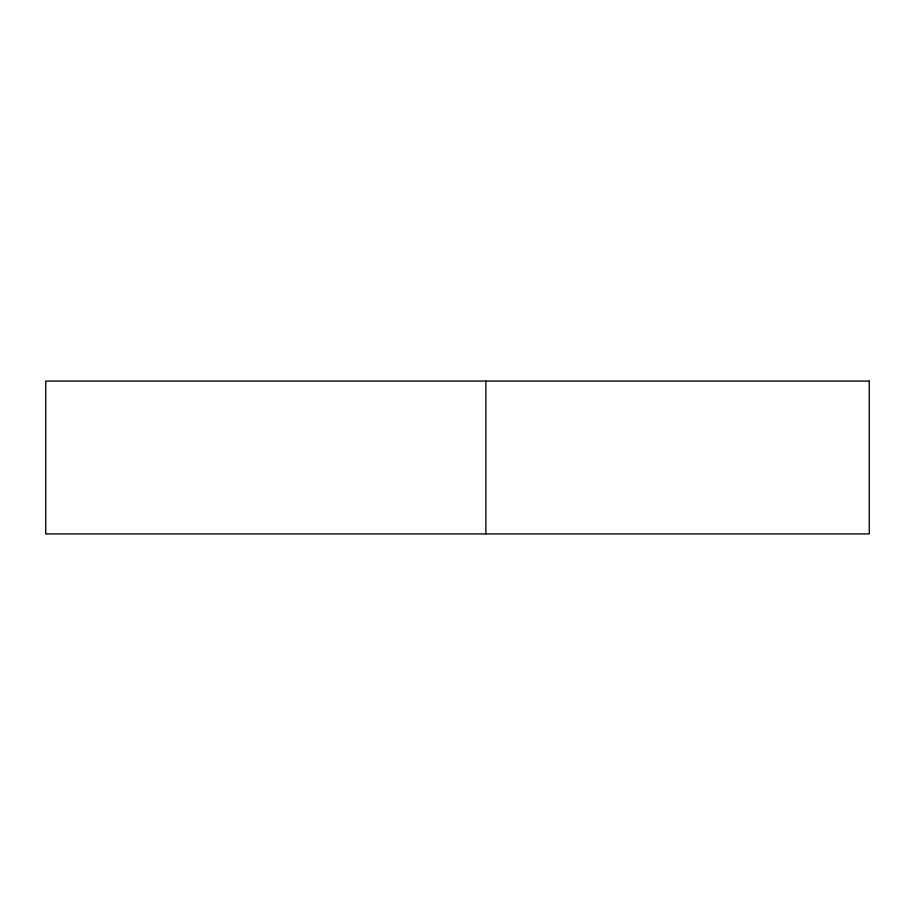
<?xml version="1.0" encoding="UTF-8"?>
<svg xmlns="http://www.w3.org/2000/svg" width="915" height="915" viewBox="0 0 915 915"><rect width="100%" height="100%" fill="white"/><g stroke="black" fill="none" stroke-linecap="round" stroke-linejoin="round"><path stroke-width="1.37" d="M485.876 381.086L485.876 533.914M869.25 381.086L45.75 381.086L45.75 533.914L869.25 533.914L869.25 381.086"/></g></svg>
